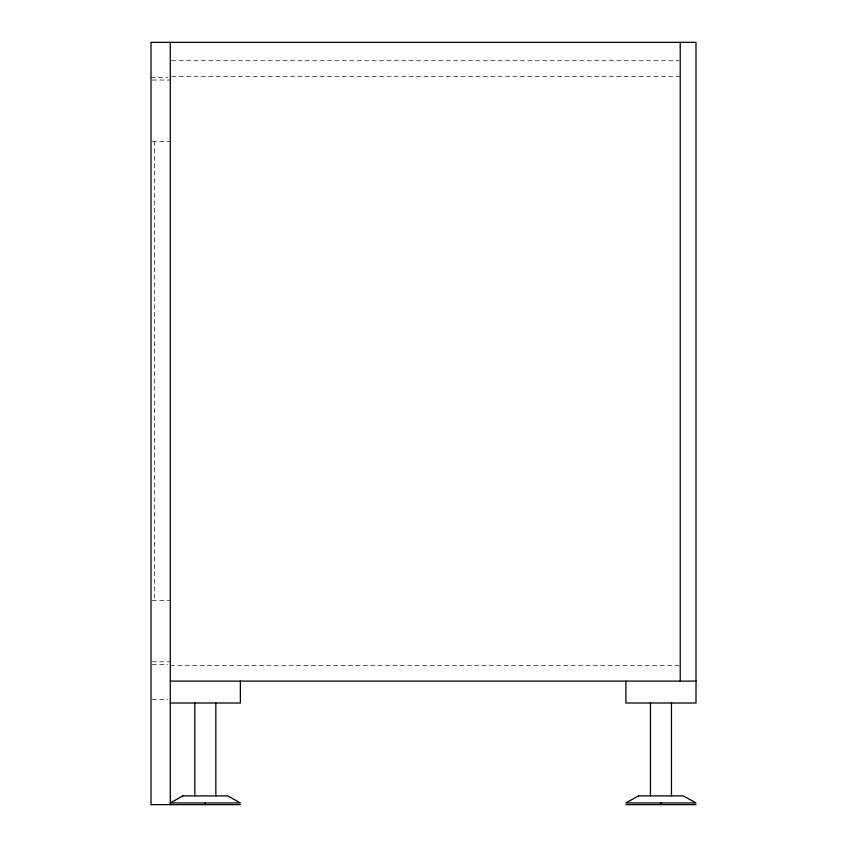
<?xml version="1.0" encoding="UTF-8"?>
<svg xmlns="http://www.w3.org/2000/svg" width="847" height="847" viewBox="0 0 847 847"><rect width="100%" height="100%" fill="white"/><g stroke="black" fill="none" stroke-linecap="round" stroke-linejoin="round"><path stroke-width="0.64" stroke-dasharray="4.24 3.18" d="M171.602 60.751L678.902 60.751M171.602 76.526L680.226 76.526M150.999 77.395L167.706 77.395M152.28 80.031L170.279 80.031M152.28 141.364L170.279 141.364M152.28 600.491L170.279 600.491M152.28 661.825L170.279 661.825M152.28 664.461L167.706 664.461M170.279 665.329L678.902 665.329M152.28 699.506L167.706 699.506M154.503 141.364L154.503 600.491"/><path stroke-width="1.27" d="M170.279 681.104L696.001 681.104M170.279 703.01L240.368 703.01L240.368 681.104M240.368 804.65L150.999 804.65L150.999 42.35L696.001 42.35L696.001 703.01L625.901 703.01L625.901 681.104M625.901 804.65L696.001 804.65M680.226 42.35L680.226 681.104M671.459 703.01L671.459 795.884M660.956 802.956L660.956 804.65M650.443 703.01L650.443 795.884M215.837 703.01L215.837 795.884M205.323 802.956L205.323 804.65M194.81 703.01L194.81 795.884M170.279 42.35L170.279 804.65M182.899 795.884L170.279 802.956L240.368 802.956L227.748 795.884L182.899 795.884M638.522 795.884L625.901 802.956L696.001 802.956L683.381 795.884L638.522 795.884"/></g></svg>
